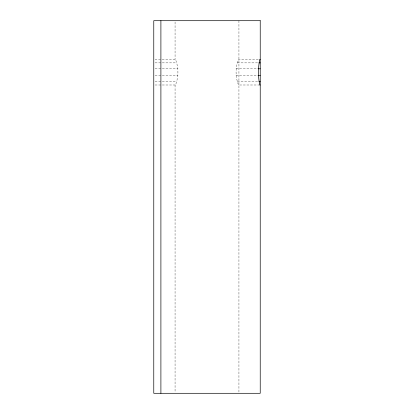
<?xml version="1.0" encoding="UTF-8"?>
<svg xmlns="http://www.w3.org/2000/svg" width="414" height="414" viewBox="0 0 414 414"><rect width="100%" height="100%" fill="white"/><g stroke="black" fill="none" stroke-linecap="round" stroke-linejoin="round"><path stroke-width="0.31" stroke-dasharray="2.07 1.55" d="M155.048 84.994L175.515 84.994C178.729 76.75 178.729 67.684 175.515 59.44L155.048 59.44M259.78 84.994L238.485 84.994C235.271 76.75 235.271 67.684 238.485 59.44L260.23 59.44M155.038 62.866L176.602 62.866M237.398 62.866L258.998 62.866M155.048 68.796L178.02 68.796M235.98 68.796L258.548 68.796M155.048 75.638L178.02 75.638M235.98 75.638L258.548 75.638M155.038 81.568L176.602 81.568M237.398 81.568L258.998 81.568M238.935 20.7L238.935 392.653M175.065 21.994L175.065 59.44M175.065 84.994L175.065 392.653"/><path stroke-width="0.62" d="M260.23 59.44L259.78 59.44C257.984 67.777 257.984 76.657 259.78 84.994L260.23 84.994M258.962 62.866L260.23 62.866M258.315 68.796L260.23 68.796M258.315 75.638L260.23 75.638M258.962 81.568L260.23 81.568M160.901 20.7L160.901 393.3M260.23 20.7L153.77 20.7L153.77 393.3L260.23 393.3L260.23 20.7"/></g></svg>
